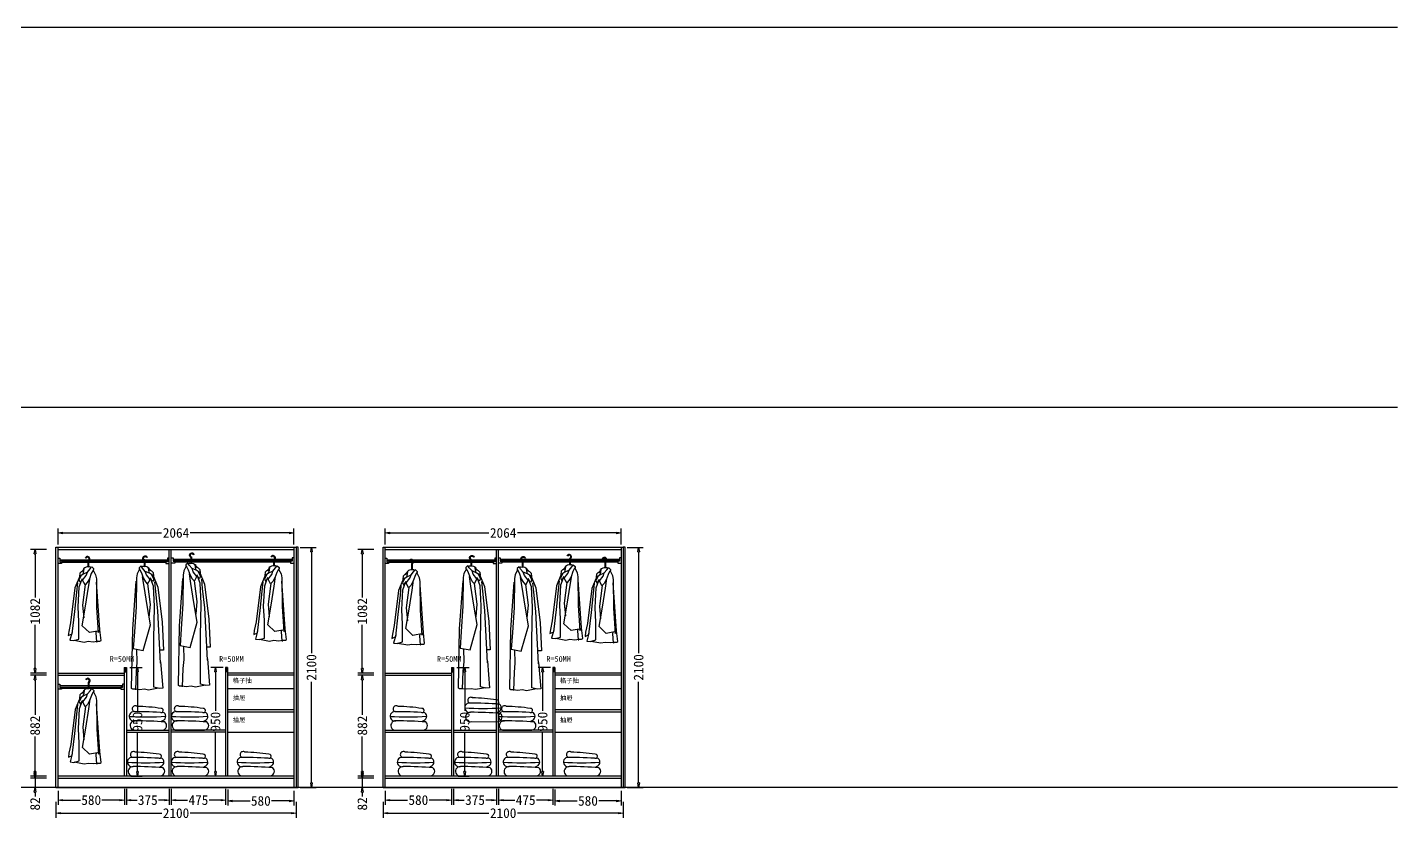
# Model space of a CAD drawing. Header units: millimetres. Extents: x 304407 to 361076, y -1262425 to -1203358.
# Drawn here: x 349089 to 361076, y -1225863 to -1218934 of the extents above; entities that cross this region are included whole.
import ezdxf

# ---------------------------------------------------------------- set-up
doc = ezdxf.new("R2010")
doc.units = ezdxf.units.MM
doc.header["$LTSCALE"] = 20
doc.layers.get('Defpoints').update_dxf_attribs({"color": 250})
for name, color, linetype in [('8', 8, 'Continuous'), ('LAYER10', 11, 'Continuous'), ('LAYER8', 11, 'Continuous'), ('图层3', 4, 'Continuous'), ('墙体', 40, 'Continuous')]:
    doc.layers.add(name, color=color, linetype=linetype)
doc.styles.get("Standard").update_dxf_attribs({"font": 'SimSun.ttf', "height": 85})
doc.styles.add('text', font='SimSun.ttf', dxfattribs={"height": 85})
doc.dimstyles.new('周文晶', dxfattribs={"dimtxt": 70, "dimasz": 40, "dimexe": 40, "dimexo": 30, "dimgap": 10, "dimtad": 0, "dimdec": 0, "dimtxsty": 'Standard', "dimblk": 'CLOSEDBLANK', "dimcen": 200, "dimclrd": 256, "dimclre": 256, "dimadec": 0, "dimazin": 0, "dimtfac": 1, "dimtdec": 0, "dimtmove": 0, "dimatfit": 3, "dimldrblk": 'CLOSEDBLANK', "dimfxl": 100, "dimfxlon": 1, "dimarcsym": 0})

# ---------------------------------------------------------------- blocks, each defined once
blk = doc.blocks.new('_ClosedBlank')
at = {"color": 0, "linetype": 'ByBlock', "lineweight": -2}
for p, q in [((-1, 0.17), (0, 0)), ((-1, 0.17), (-1, -0.17)), ((0, 0), (-1, -0.17))]:
    blk.add_line(p, q, dxfattribs=at)
blk = doc.blocks.new('*D911')
at = {"lineweight": -2, "transparency": 16777216}
for p, q in [((349357, -1225612), (349357, -1225733)), ((349937, -1225593), (349937, -1225733)), ((349397, -1225693), (349553, -1225693)), ((349897, -1225693), (349741, -1225693))]:
    blk.add_line(p, q, dxfattribs=at)
at = {"layer": 'Defpoints', "color": 0, "transparency": 16777216}
for p in [(349937, -1225482), (349357, -1225582), (349937, -1225693)]:
    blk.add_point(p, dxfattribs=at)
at = {"lineweight": -2, "transparency": 16777216, "xscale": 40, "yscale": 40, "zscale": 40, "rotation": 180}
blk.add_blockref('_ClosedBlank', (349357, -1225693), dxfattribs=at)
at = {"lineweight": -2, "transparency": 16777216, "xscale": 40, "yscale": 40, "zscale": 40}
blk.add_blockref('_ClosedBlank', (349937, -1225693), dxfattribs=at)
at = {"color": 0, "transparency": 16777216, "insert": (349647, -1225693), "char_height": 85, "attachment_point": 5}
blk.add_mtext('580', dxfattribs=at)
blk = doc.blocks.new('*D912')
at = {"lineweight": -2, "transparency": 16777216}
for p, q in [((350348, -1225593), (350348, -1225733)), ((350823, -1225593), (350823, -1225733)), ((350388, -1225693), (350490, -1225693)), ((350783, -1225693), (350680, -1225693))]:
    blk.add_line(p, q, dxfattribs=at)
at = {"layer": 'Defpoints', "color": 0, "transparency": 16777216}
for p in [(350348, -1223500), (350823, -1225482), (350823, -1225693)]:
    blk.add_point(p, dxfattribs=at)
at = {"lineweight": -2, "transparency": 16777216, "xscale": 40, "yscale": 40, "zscale": 40, "rotation": 180}
blk.add_blockref('_ClosedBlank', (350348, -1225693), dxfattribs=at)
at = {"lineweight": -2, "transparency": 16777216, "xscale": 40, "yscale": 40, "zscale": 40}
blk.add_blockref('_ClosedBlank', (350823, -1225693), dxfattribs=at)
at = {"color": 0, "transparency": 16777216, "insert": (350585, -1225693), "char_height": 85, "attachment_point": 5}
blk.add_mtext('475', dxfattribs=at)
blk = doc.blocks.new('*D913')
at = {"lineweight": -2, "transparency": 16777216}
for p, q in [((349357, -1223456), (349357, -1223316)), ((349397, -1223356), (350263, -1223356)), ((351381, -1223356), (350514, -1223356)), ((351421, -1223456), (351421, -1223316))]:
    blk.add_line(p, q, dxfattribs=at)
at = {"layer": 'Defpoints', "color": 0, "transparency": 16777216}
for p in [(351421, -1223356), (349357, -1223500), (351421, -1223500)]:
    blk.add_point(p, dxfattribs=at)
at = {"lineweight": -2, "transparency": 16777216, "xscale": 40, "yscale": 40, "zscale": 40, "rotation": 180}
blk.add_blockref('_ClosedBlank', (349357, -1223356), dxfattribs=at)
at = {"lineweight": -2, "transparency": 16777216, "xscale": 40, "yscale": 40, "zscale": 40}
blk.add_blockref('_ClosedBlank', (351421, -1223356), dxfattribs=at)
at = {"color": 0, "transparency": 16777216, "insert": (350389, -1223356), "char_height": 85, "attachment_point": 5}
blk.add_mtext('2064', dxfattribs=at)
blk = doc.blocks.new('*D914')
at = {"lineweight": -2, "transparency": 16777216}
for p, q in [((349339, -1225707), (349339, -1225847)), ((351439, -1225707), (351439, -1225847)), ((349379, -1225807), (350264, -1225807)), ((351399, -1225807), (350513, -1225807))]:
    blk.add_line(p, q, dxfattribs=at)
at = {"layer": 'Defpoints', "color": 0, "transparency": 16777216}
for p in [(349339, -1225582), (351439, -1225582), (351439, -1225807)]:
    blk.add_point(p, dxfattribs=at)
at = {"lineweight": -2, "transparency": 16777216, "xscale": 40, "yscale": 40, "zscale": 40, "rotation": 180}
blk.add_blockref('_ClosedBlank', (349339, -1225807), dxfattribs=at)
at = {"lineweight": -2, "transparency": 16777216, "xscale": 40, "yscale": 40, "zscale": 40}
blk.add_blockref('_ClosedBlank', (351439, -1225807), dxfattribs=at)
at = {"color": 0, "transparency": 16777216, "insert": (350389, -1225807), "char_height": 85, "attachment_point": 5}
blk.add_mtext('2100', dxfattribs=at)
blk = doc.blocks.new('*D915')
at = {"lineweight": -2, "transparency": 16777216}
for p, q in [((351474, -1223482), (351614, -1223482)), ((351574, -1223522), (351574, -1224407)), ((351574, -1225542), (351574, -1224657)), ((351474, -1225582), (351614, -1225582))]:
    blk.add_line(p, q, dxfattribs=at)
at = {"layer": 'Defpoints', "color": 0, "transparency": 16777216}
for p in [(351439, -1223482), (351574, -1223482), (351439, -1225582)]:
    blk.add_point(p, dxfattribs=at)
at = {"lineweight": -2, "transparency": 16777216, "xscale": 40, "yscale": 40, "zscale": 40}
for p, rotation in [((351574, -1223482), 90), ((351574, -1225582), 270)]:
    blk.add_blockref('_ClosedBlank', p, dxfattribs=dict(at, rotation=rotation))
at = {"color": 0, "transparency": 16777216, "insert": (351574, -1224532), "char_height": 85, "attachment_point": 5, "rotation": 90}
blk.add_mtext('2100', dxfattribs=at)
blk = doc.blocks.new('*D916')
at = {"lineweight": -2, "transparency": 16777216}
for p, q in [((350802, -1224532), (350694, -1224532)), ((350734, -1224572), (350734, -1224912)), ((350734, -1225442), (350734, -1225102)), ((350793, -1225482), (350694, -1225482))]:
    blk.add_line(p, q, dxfattribs=at)
at = {"layer": 'Defpoints', "color": 0, "transparency": 16777216}
for p in [(350832, -1224532), (350734, -1225482), (350823, -1225482)]:
    blk.add_point(p, dxfattribs=at)
at = {"lineweight": -2, "transparency": 16777216, "xscale": 40, "yscale": 40, "zscale": 40}
for p, rotation in [((350734, -1224532), 90), ((350734, -1225482), 270)]:
    blk.add_blockref('_ClosedBlank', p, dxfattribs=dict(at, rotation=rotation))
at = {"color": 0, "transparency": 16777216, "insert": (350734, -1225007), "char_height": 85, "attachment_point": 5, "rotation": 90}
blk.add_mtext('950', dxfattribs=at)
blk = doc.blocks.new('*D917')
at = {"lineweight": -2, "transparency": 16777216}
for p, q in [((350841, -1225600), (350841, -1225740)), ((351421, -1225612), (351421, -1225740)), ((350881, -1225700), (351037, -1225700)), ((351381, -1225700), (351225, -1225700))]:
    blk.add_line(p, q, dxfattribs=at)
at = {"layer": 'Defpoints', "color": 0, "transparency": 16777216}
for p in [(350841, -1225482), (351421, -1225582), (351421, -1225700)]:
    blk.add_point(p, dxfattribs=at)
at = {"lineweight": -2, "transparency": 16777216, "xscale": 40, "yscale": 40, "zscale": 40, "rotation": 180}
blk.add_blockref('_ClosedBlank', (350841, -1225700), dxfattribs=at)
at = {"lineweight": -2, "transparency": 16777216, "xscale": 40, "yscale": 40, "zscale": 40}
blk.add_blockref('_ClosedBlank', (351421, -1225700), dxfattribs=at)
at = {"color": 0, "transparency": 16777216, "insert": (351131, -1225700), "char_height": 85, "attachment_point": 5}
blk.add_mtext('580', dxfattribs=at)
blk = doc.blocks.new('*D918')
at = {"lineweight": -2, "transparency": 16777216}
for p, q in [((349156, -1225460), (349156, -1225420)), ((349256, -1225500), (349116, -1225500)), ((349156, -1225500), (349156, -1225582)), ((349256, -1225582), (349116, -1225582)), ((349156, -1225622), (349156, -1225662))]:
    blk.add_line(p, q, dxfattribs=at)
at = {"layer": 'Defpoints', "color": 0, "transparency": 16777216}
for p in [(349156, -1225500), (349357, -1225500), (349339, -1225582)]:
    blk.add_point(p, dxfattribs=at)
at = {"lineweight": -2, "transparency": 16777216, "xscale": 40, "yscale": 40, "zscale": 40}
for p, rotation in [((349156, -1225500), 270), ((349156, -1225582), 90)]:
    blk.add_blockref('_ClosedBlank', p, dxfattribs=dict(at, rotation=rotation))
at = {"color": 0, "transparency": 16777216, "insert": (349156, -1225726), "char_height": 85, "attachment_point": 5, "rotation": 90}
blk.add_mtext('82', dxfattribs=at)
blk = doc.blocks.new('*D919')
at = {"lineweight": -2, "transparency": 16777216}
for p, q in [((349256, -1224600), (349116, -1224600)), ((349156, -1224640), (349156, -1224947)), ((349156, -1225442), (349156, -1225135)), ((349256, -1225482), (349116, -1225482))]:
    blk.add_line(p, q, dxfattribs=at)
at = {"layer": 'Defpoints', "color": 0, "transparency": 16777216}
for p in [(349156, -1224600), (349357, -1224600), (349357, -1225482)]:
    blk.add_point(p, dxfattribs=at)
at = {"lineweight": -2, "transparency": 16777216, "xscale": 40, "yscale": 40, "zscale": 40}
for p, rotation in [((349156, -1224600), 90), ((349156, -1225482), 270)]:
    blk.add_blockref('_ClosedBlank', p, dxfattribs=dict(at, rotation=rotation))
at = {"color": 0, "transparency": 16777216, "insert": (349156, -1225041), "char_height": 85, "attachment_point": 5, "rotation": 90}
blk.add_mtext('882', dxfattribs=at)
blk = doc.blocks.new('*D920')
at = {"lineweight": -2, "transparency": 16777216}
for p, q in [((349256, -1223500), (349116, -1223500)), ((349156, -1223540), (349156, -1223921)), ((349156, -1224542), (349156, -1224161)), ((349256, -1224582), (349116, -1224582))]:
    blk.add_line(p, q, dxfattribs=at)
at = {"layer": 'Defpoints', "color": 0, "transparency": 16777216}
for p in [(349156, -1223500), (349357, -1223500), (349357, -1224582)]:
    blk.add_point(p, dxfattribs=at)
at = {"lineweight": -2, "transparency": 16777216, "xscale": 40, "yscale": 40, "zscale": 40}
for p, rotation in [((349156, -1223500), 90), ((349156, -1224582), 270)]:
    blk.add_blockref('_ClosedBlank', p, dxfattribs=dict(at, rotation=rotation))
at = {"color": 0, "transparency": 16777216, "insert": (349156, -1224041), "char_height": 85, "attachment_point": 5, "rotation": 90}
blk.add_mtext('1082', dxfattribs=at)
blk = doc.blocks.new('*D921')
at = {"lineweight": -2, "transparency": 16777216}
for p, q in [((349955, -1225593), (349955, -1225733)), ((350330, -1225593), (350330, -1225733)), ((349995, -1225693), (350049, -1225693)), ((350290, -1225693), (350236, -1225693))]:
    blk.add_line(p, q, dxfattribs=at)
at = {"layer": 'Defpoints', "color": 0, "transparency": 16777216}
for p in [(349955, -1225482), (350330, -1225482), (350330, -1225693)]:
    blk.add_point(p, dxfattribs=at)
at = {"lineweight": -2, "transparency": 16777216, "xscale": 40, "yscale": 40, "zscale": 40, "rotation": 180}
blk.add_blockref('_ClosedBlank', (349955, -1225693), dxfattribs=at)
at = {"lineweight": -2, "transparency": 16777216, "xscale": 40, "yscale": 40, "zscale": 40}
blk.add_blockref('_ClosedBlank', (350330, -1225693), dxfattribs=at)
at = {"color": 0, "transparency": 16777216, "insert": (350142, -1225693), "char_height": 85, "attachment_point": 5}
blk.add_mtext('375', dxfattribs=at)
blk = doc.blocks.new('*D922')
at = {"lineweight": -2, "transparency": 16777216}
for p, q in [((349984, -1224532), (350092, -1224532)), ((350052, -1224572), (350052, -1224912)), ((350052, -1225442), (350052, -1225102)), ((349993, -1225482), (350092, -1225482))]:
    blk.add_line(p, q, dxfattribs=at)
at = {"layer": 'Defpoints', "color": 0, "transparency": 16777216}
for p in [(349954, -1224532), (349963, -1225482), (350052, -1225482)]:
    blk.add_point(p, dxfattribs=at)
at = {"lineweight": -2, "transparency": 16777216, "xscale": 40, "yscale": 40, "zscale": 40}
for p, rotation in [((350052, -1224532), 90), ((350052, -1225482), 270)]:
    blk.add_blockref('_ClosedBlank', p, dxfattribs=dict(at, rotation=rotation))
at = {"color": 0, "transparency": 16777216, "insert": (350052, -1225007), "char_height": 85, "attachment_point": 5, "rotation": 90}
blk.add_mtext('950', dxfattribs=at)
blk = doc.blocks.new('*D923')
at = {"lineweight": -2, "transparency": 16777216}
for p, q in [((352219, -1225612), (352219, -1225733)), ((352799, -1225593), (352799, -1225733)), ((352259, -1225693), (352415, -1225693)), ((352759, -1225693), (352603, -1225693))]:
    blk.add_line(p, q, dxfattribs=at)
at = {"layer": 'Defpoints', "color": 0, "transparency": 16777216}
for p in [(352799, -1225482), (352219, -1225582), (352799, -1225693)]:
    blk.add_point(p, dxfattribs=at)
at = {"lineweight": -2, "transparency": 16777216, "xscale": 40, "yscale": 40, "zscale": 40, "rotation": 180}
blk.add_blockref('_ClosedBlank', (352219, -1225693), dxfattribs=at)
at = {"lineweight": -2, "transparency": 16777216, "xscale": 40, "yscale": 40, "zscale": 40}
blk.add_blockref('_ClosedBlank', (352799, -1225693), dxfattribs=at)
at = {"color": 0, "transparency": 16777216, "insert": (352509, -1225693), "char_height": 85, "attachment_point": 5}
blk.add_mtext('580', dxfattribs=at)
blk = doc.blocks.new('*D924')
at = {"lineweight": -2, "transparency": 16777216}
for p, q in [((353210, -1225593), (353210, -1225733)), ((353685, -1225593), (353685, -1225733)), ((353250, -1225693), (353353, -1225693)), ((353645, -1225693), (353543, -1225693))]:
    blk.add_line(p, q, dxfattribs=at)
at = {"layer": 'Defpoints', "color": 0, "transparency": 16777216}
for p in [(353210, -1223500), (353685, -1225482), (353685, -1225693)]:
    blk.add_point(p, dxfattribs=at)
at = {"lineweight": -2, "transparency": 16777216, "xscale": 40, "yscale": 40, "zscale": 40, "rotation": 180}
blk.add_blockref('_ClosedBlank', (353210, -1225693), dxfattribs=at)
at = {"lineweight": -2, "transparency": 16777216, "xscale": 40, "yscale": 40, "zscale": 40}
blk.add_blockref('_ClosedBlank', (353685, -1225693), dxfattribs=at)
at = {"color": 0, "transparency": 16777216, "insert": (353448, -1225693), "char_height": 85, "attachment_point": 5}
blk.add_mtext('475', dxfattribs=at)
blk = doc.blocks.new('*D925')
at = {"lineweight": -2, "transparency": 16777216}
for p, q in [((352219, -1223456), (352219, -1223316)), ((352259, -1223356), (353126, -1223356)), ((354243, -1223356), (353377, -1223356)), ((354283, -1223456), (354283, -1223316))]:
    blk.add_line(p, q, dxfattribs=at)
at = {"layer": 'Defpoints', "color": 0, "transparency": 16777216}
for p in [(354283, -1223356), (352219, -1223500), (354283, -1223500)]:
    blk.add_point(p, dxfattribs=at)
at = {"lineweight": -2, "transparency": 16777216, "xscale": 40, "yscale": 40, "zscale": 40, "rotation": 180}
blk.add_blockref('_ClosedBlank', (352219, -1223356), dxfattribs=at)
at = {"lineweight": -2, "transparency": 16777216, "xscale": 40, "yscale": 40, "zscale": 40}
blk.add_blockref('_ClosedBlank', (354283, -1223356), dxfattribs=at)
at = {"color": 0, "transparency": 16777216, "insert": (353251, -1223356), "char_height": 85, "attachment_point": 5}
blk.add_mtext('2064', dxfattribs=at)
blk = doc.blocks.new('*D926')
at = {"lineweight": -2, "transparency": 16777216}
for p, q in [((352201, -1225707), (352201, -1225847)), ((354301, -1225707), (354301, -1225847)), ((352241, -1225807), (353127, -1225807)), ((354261, -1225807), (353376, -1225807))]:
    blk.add_line(p, q, dxfattribs=at)
at = {"layer": 'Defpoints', "color": 0, "transparency": 16777216}
for p in [(352201, -1225582), (354301, -1225582), (354301, -1225807)]:
    blk.add_point(p, dxfattribs=at)
at = {"lineweight": -2, "transparency": 16777216, "xscale": 40, "yscale": 40, "zscale": 40, "rotation": 180}
blk.add_blockref('_ClosedBlank', (352201, -1225807), dxfattribs=at)
at = {"lineweight": -2, "transparency": 16777216, "xscale": 40, "yscale": 40, "zscale": 40}
blk.add_blockref('_ClosedBlank', (354301, -1225807), dxfattribs=at)
at = {"color": 0, "transparency": 16777216, "insert": (353251, -1225807), "char_height": 85, "attachment_point": 5}
blk.add_mtext('2100', dxfattribs=at)
blk = doc.blocks.new('*D927')
at = {"lineweight": -2, "transparency": 16777216}
for p, q in [((354336, -1223482), (354476, -1223482)), ((354436, -1223522), (354436, -1224407)), ((354436, -1225542), (354436, -1224657)), ((354336, -1225582), (354476, -1225582))]:
    blk.add_line(p, q, dxfattribs=at)
at = {"layer": 'Defpoints', "color": 0, "transparency": 16777216}
for p in [(354301, -1223482), (354436, -1223482), (354301, -1225582)]:
    blk.add_point(p, dxfattribs=at)
at = {"lineweight": -2, "transparency": 16777216, "xscale": 40, "yscale": 40, "zscale": 40}
for p, rotation in [((354436, -1223482), 90), ((354436, -1225582), 270)]:
    blk.add_blockref('_ClosedBlank', p, dxfattribs=dict(at, rotation=rotation))
at = {"color": 0, "transparency": 16777216, "insert": (354436, -1224532), "char_height": 85, "attachment_point": 5, "rotation": 90}
blk.add_mtext('2100', dxfattribs=at)
blk = doc.blocks.new('*D928')
at = {"lineweight": -2, "transparency": 16777216}
for p, q in [((353664, -1224532), (353556, -1224532)), ((353596, -1224572), (353596, -1224912)), ((353596, -1225442), (353596, -1225102)), ((353655, -1225482), (353556, -1225482))]:
    blk.add_line(p, q, dxfattribs=at)
at = {"layer": 'Defpoints', "color": 0, "transparency": 16777216}
for p in [(353694, -1224532), (353596, -1225482), (353685, -1225482)]:
    blk.add_point(p, dxfattribs=at)
at = {"lineweight": -2, "transparency": 16777216, "xscale": 40, "yscale": 40, "zscale": 40}
for p, rotation in [((353596, -1224532), 90), ((353596, -1225482), 270)]:
    blk.add_blockref('_ClosedBlank', p, dxfattribs=dict(at, rotation=rotation))
at = {"color": 0, "transparency": 16777216, "insert": (353596, -1225007), "char_height": 85, "attachment_point": 5, "rotation": 90}
blk.add_mtext('950', dxfattribs=at)
blk = doc.blocks.new('*D929')
at = {"lineweight": -2, "transparency": 16777216}
for p, q in [((353703, -1225600), (353703, -1225740)), ((354283, -1225612), (354283, -1225740)), ((353743, -1225700), (353899, -1225700)), ((354243, -1225700), (354087, -1225700))]:
    blk.add_line(p, q, dxfattribs=at)
at = {"layer": 'Defpoints', "color": 0, "transparency": 16777216}
for p in [(353703, -1225482), (354283, -1225582), (354283, -1225700)]:
    blk.add_point(p, dxfattribs=at)
at = {"lineweight": -2, "transparency": 16777216, "xscale": 40, "yscale": 40, "zscale": 40, "rotation": 180}
blk.add_blockref('_ClosedBlank', (353703, -1225700), dxfattribs=at)
at = {"lineweight": -2, "transparency": 16777216, "xscale": 40, "yscale": 40, "zscale": 40}
blk.add_blockref('_ClosedBlank', (354283, -1225700), dxfattribs=at)
at = {"color": 0, "transparency": 16777216, "insert": (353993, -1225700), "char_height": 85, "attachment_point": 5}
blk.add_mtext('580', dxfattribs=at)
blk = doc.blocks.new('*D930')
at = {"lineweight": -2, "transparency": 16777216}
for p, q in [((352019, -1225460), (352019, -1225420)), ((352119, -1225500), (351979, -1225500)), ((352019, -1225500), (352019, -1225582)), ((352119, -1225582), (351979, -1225582)), ((352019, -1225622), (352019, -1225662))]:
    blk.add_line(p, q, dxfattribs=at)
at = {"layer": 'Defpoints', "color": 0, "transparency": 16777216}
for p in [(352019, -1225500), (352219, -1225500), (352201, -1225582)]:
    blk.add_point(p, dxfattribs=at)
at = {"lineweight": -2, "transparency": 16777216, "xscale": 40, "yscale": 40, "zscale": 40}
for p, rotation in [((352019, -1225500), 270), ((352019, -1225582), 90)]:
    blk.add_blockref('_ClosedBlank', p, dxfattribs=dict(at, rotation=rotation))
at = {"color": 0, "transparency": 16777216, "insert": (352019, -1225726), "char_height": 85, "attachment_point": 5, "rotation": 90}
blk.add_mtext('82', dxfattribs=at)
blk = doc.blocks.new('*D931')
at = {"lineweight": -2, "transparency": 16777216}
for p, q in [((352119, -1224600), (351979, -1224600)), ((352019, -1224640), (352019, -1224947)), ((352019, -1225442), (352019, -1225135)), ((352119, -1225482), (351979, -1225482))]:
    blk.add_line(p, q, dxfattribs=at)
at = {"layer": 'Defpoints', "color": 0, "transparency": 16777216}
for p in [(352019, -1224600), (352219, -1224600), (352219, -1225482)]:
    blk.add_point(p, dxfattribs=at)
at = {"lineweight": -2, "transparency": 16777216, "xscale": 40, "yscale": 40, "zscale": 40}
for p, rotation in [((352019, -1224600), 90), ((352019, -1225482), 270)]:
    blk.add_blockref('_ClosedBlank', p, dxfattribs=dict(at, rotation=rotation))
at = {"color": 0, "transparency": 16777216, "insert": (352019, -1225041), "char_height": 85, "attachment_point": 5, "rotation": 90}
blk.add_mtext('882', dxfattribs=at)
blk = doc.blocks.new('*D932')
at = {"lineweight": -2, "transparency": 16777216}
for p, q in [((352119, -1223500), (351979, -1223500)), ((352019, -1223540), (352019, -1223921)), ((352019, -1224542), (352019, -1224161)), ((352119, -1224582), (351979, -1224582))]:
    blk.add_line(p, q, dxfattribs=at)
at = {"layer": 'Defpoints', "color": 0, "transparency": 16777216}
for p in [(352019, -1223500), (352219, -1223500), (352219, -1224582)]:
    blk.add_point(p, dxfattribs=at)
at = {"lineweight": -2, "transparency": 16777216, "xscale": 40, "yscale": 40, "zscale": 40}
for p, rotation in [((352019, -1223500), 90), ((352019, -1224582), 270)]:
    blk.add_blockref('_ClosedBlank', p, dxfattribs=dict(at, rotation=rotation))
at = {"color": 0, "transparency": 16777216, "insert": (352019, -1224041), "char_height": 85, "attachment_point": 5, "rotation": 90}
blk.add_mtext('1082', dxfattribs=at)
blk = doc.blocks.new('*D933')
at = {"lineweight": -2, "transparency": 16777216}
for p, q in [((352817, -1225593), (352817, -1225733)), ((353192, -1225593), (353192, -1225733)), ((352857, -1225693), (352911, -1225693)), ((353152, -1225693), (353098, -1225693))]:
    blk.add_line(p, q, dxfattribs=at)
at = {"layer": 'Defpoints', "color": 0, "transparency": 16777216}
for p in [(352817, -1225482), (353192, -1225482), (353192, -1225693)]:
    blk.add_point(p, dxfattribs=at)
at = {"lineweight": -2, "transparency": 16777216, "xscale": 40, "yscale": 40, "zscale": 40, "rotation": 180}
blk.add_blockref('_ClosedBlank', (352817, -1225693), dxfattribs=at)
at = {"lineweight": -2, "transparency": 16777216, "xscale": 40, "yscale": 40, "zscale": 40}
blk.add_blockref('_ClosedBlank', (353192, -1225693), dxfattribs=at)
at = {"color": 0, "transparency": 16777216, "insert": (353005, -1225693), "char_height": 85, "attachment_point": 5}
blk.add_mtext('375', dxfattribs=at)
blk = doc.blocks.new('*D934')
at = {"lineweight": -2, "transparency": 16777216}
for p, q in [((352847, -1224532), (352955, -1224532)), ((352915, -1224572), (352915, -1224912)), ((352915, -1225442), (352915, -1225102)), ((352856, -1225482), (352955, -1225482))]:
    blk.add_line(p, q, dxfattribs=at)
at = {"layer": 'Defpoints', "color": 0, "transparency": 16777216}
for p in [(352817, -1224532), (352826, -1225482), (352915, -1225482)]:
    blk.add_point(p, dxfattribs=at)
at = {"lineweight": -2, "transparency": 16777216, "xscale": 40, "yscale": 40, "zscale": 40}
for p, rotation in [((352915, -1224532), 90), ((352915, -1225482), 270)]:
    blk.add_blockref('_ClosedBlank', p, dxfattribs=dict(at, rotation=rotation))
at = {"color": 0, "transparency": 16777216, "insert": (352915, -1225007), "char_height": 85, "attachment_point": 5, "rotation": 90}
blk.add_mtext('950', dxfattribs=at)
blk = doc.blocks.new('A$C1C5764E0')
at = {"layer": '8'}
for p, q in [((100, 602), (97, 574)), ((135, 635), (100, 602)), ((130, 596), (137, 619)), ((130, 596), (168, 612)), ((137, 619), (140, 645)), ((158, 583), (168, 612)), ((168, 612), (191, 639)), ((172, 708), (172, 657)), ((178, 708), (178, 657)), ((191, 639), (201, 655)), ((201, 655), (205, 659)), ((214, 624), (201, 598)), ((205, 659), (222, 642)), ((222, 635), (214, 624)), ((218, 630), (239, 589)), ((222, 642), (222, 635)), ((103, 581), (58, 475)), ((75, 435), (83, 519)), ((87, 306), (96, 483)), ((114, 585), (93, 542)), ((93, 542), (106, 522)), ((96, 483), (119, 545)), ((97, 574), (130, 596)), ((106, 522), (126, 555)), ((126, 542), (158, 583)), ((147, 499), (126, 542)), ((149, 502), (126, 323)), ((166, 520), (147, 499)), ((152, 313), (178, 480)), ((185, 553), (166, 520)), ((178, 480), (191, 565)), ((201, 598), (185, 553)), ((239, 589), (246, 553)), ((246, 553), (248, 303)), ((276, 107), (247, 525)), ((58, 475), (20, 169)), ((57, 266), (75, 435)), ((34, 73), (57, 266)), ((93, 181), (87, 306)), ((123, 143), (152, 313)), ((126, 323), (136, 211)), ((248, 303), (262, 84)), ((20, 169), (5, 93)), ((93, 26), (93, 181)), ((185, 83), (123, 143)), ((5, 93), (0, 57)), ((0, 57), (34, 73)), ((34, 86), (15, 16)), ((15, 16), (47, 13)), ((47, 13), (93, 26)), ((51, 16), (139, 0)), ((139, 0), (175, 7)), ((175, 7), (218, 3)), ((273, 99), (185, 83)), ((218, 3), (254, 7)), ((244, 94), (241, 80)), ((241, 80), (247, 1)), ((247, 1), (254, 3)), ((254, 7), (277, 7)), ((262, 84), (273, 99)), ((287, 13), (276, 107)), ((277, 7), (287, 13))]:
    blk.add_line(p, q, dxfattribs=at)
for centre, radius, start, end in [((169, 727), 20.9, 296.6338, 159.5285), ((169, 727), 14.9, 296.6338, 150.6175), ((111, 641), 25.1, 286.2636, 2.0248), ((169, 613), 43.9, 77.6993, 138.5966), ((176, 710), 3.91, 94.6712, 201.9626), ((186, 640), 18, 42.48, 116.3392)]:
    blk.add_arc(centre, radius, start, end, dxfattribs=at)
blk = doc.blocks.new('A$C4F477F88')
at = {"layer": 'LAYER10'}
blk.add_blockref('A$C1C5764E0', (0, 0), dxfattribs=at)
blk = doc.blocks.new('A$C5E603B19')
at = {"layer": 'LAYER8'}
blk.add_blockref('A$C4F477F88', (0, 0), dxfattribs=at)
blk = doc.blocks.new('A$C1B0A679D')
at = {"layer": '图层3'}
blk.add_blockref('A$C5E603B19', (0, 0), dxfattribs=at)
blk = doc.blocks.new('A$C52EB379C')
at = {"layer": '8'}
for p, q in [((163, 1135), (163, 1084)), ((169, 1135), (169, 1084)), ((183, 1065), (192, 1081)), ((192, 1081), (196, 1085)), ((196, 1085), (213, 1068)), ((94, 1007), (49, 901)), ((105, 1011), (84, 968)), ((84, 968), (97, 948)), ((91, 1028), (88, 1000)), ((88, 1000), (122, 1023)), ((88, 909), (110, 971)), ((126, 1061), (91, 1028)), ((97, 948), (117, 981)), ((117, 968), (149, 1009)), ((138, 925), (117, 968)), ((122, 1023), (128, 1045)), ((122, 1023), (159, 1038)), ((128, 1045), (131, 1071)), ((149, 1009), (159, 1038)), ((176, 980), (158, 946)), ((159, 1038), (183, 1065)), ((169, 906), (182, 991)), ((192, 1024), (176, 980)), ((205, 1050), (192, 1024)), ((213, 1061), (205, 1050)), ((209, 1056), (230, 1016)), ((213, 1068), (213, 1061)), ((230, 1016), (237, 980)), ((237, 980), (239, 729)), ((49, 901), (11, 595)), ((48, 692), (66, 861)), ((66, 861), (74, 945)), ((78, 732), (88, 909)), ((140, 929), (117, 749)), ((158, 946), (138, 925)), ((143, 739), (169, 906)), ((268, 533), (238, 951)), ((84, 445), (78, 732)), ((114, 569), (143, 739)), ((117, 749), (127, 638)), ((239, 729), (253, 510)), ((25, 235), (48, 692)), ((11, 595), (0, 349)), ((176, 347), (114, 569)), ((253, 510), (264, 363)), ((278, 13), (268, 533)), ((84, 26), (84, 445)), ((264, 363), (176, 347)), ((0, 349), (31, 349)), ((25, 248), (6, 16)), ((235, 358), (232, 242)), ((232, 242), (239, 163)), ((239, 163), (245, 3)), ((6, 16), (38, 13)), ((38, 13), (84, 26)), ((42, 16), (130, 0)), ((130, 0), (166, 7)), ((166, 7), (209, 3)), ((209, 3), (245, 7)), ((245, 7), (268, 7)), ((268, 7), (278, 13))]:
    blk.add_line(p, q, dxfattribs=at)
for centre, radius, start, end in [((160, 1039), 43.9, 77.6993, 138.5966), ((160, 1153), 20.9, 296.6338, 159.5285), ((160, 1153), 14.9, 296.6338, 150.6175), ((167, 1136), 3.91, 94.6712, 201.9626), ((177, 1066), 18, 42.48, 116.3392), ((102, 1067), 25.1, 286.2636, 2.0248)]:
    blk.add_arc(centre, radius, start, end, dxfattribs=at)
blk = doc.blocks.new('A$C05785CA5')
at = {"layer": 'LAYER10'}
blk.add_blockref('A$C52EB379C', (0, 0), dxfattribs=at)
blk = doc.blocks.new('A$C100967EE')
at = {"layer": 'LAYER10'}
blk.add_blockref('A$C05785CA5', (0, 0), dxfattribs=at)
blk = doc.blocks.new('A$C65D30603')
at = {"layer": 'LAYER8'}
blk.add_blockref('A$C100967EE', (0, 0), dxfattribs=at)
blk = doc.blocks.new('A$C50CE712E')
at = {"layer": '图层3'}
blk.add_blockref('A$C65D30603', (0, 0), dxfattribs=at)
blk = doc.blocks.new('A$C11F00F61')
at = {"color": 8}
blk.add_line((48, 0), (290, 1), dxfattribs=at)
at = {"layer": '墙体', "color": 8}
for centre, radius, start, end in [((41, 122), 41, 86.0834, 284.0988), ((159, 2329), 2213, 265.8756, 274.159), ((53, 187), 26.7, 59.8021, 244.0801), ((54, -3126), 3288, 85.6244, 90.1755), ((10, -1699), 1909, 81.8981, 88.3112), ((280, 173), 18.4, 260.1551, 94.4157), ((280, 122), 40, 274.9406, 51.3165), ((48, 41), 41, 86.0834, 284.0988), ((61, -3206), 3288, 85.6244, 90.1755), ((287, 41), 40, 274.9406, 51.3165)]:
    blk.add_arc(centre, radius, start, end, dxfattribs=at)

msp = doc.modelspace()

# ---------------------------------------------------------------- linework, layer by layer
at = {"color": 8}
for p, q in [((361075.9, -1218934.1), (304407.4, -1218934.1)), ((361075.9, -1218934.1), (304407.4, -1218934.1)), ((361075.9, -1222258), (304407.4, -1222258)), ((361075.9, -1222258), (304407.4, -1222258)), ((361075.9, -1225581.8), (304407.4, -1225581.8)), ((361075.9, -1225581.8), (304407.4, -1225581.8))]:
    msp.add_line(p, q, dxfattribs=at)
for p, q in [((349338.7, -1225581.8), (349338.7, -1223481.8)), ((349338.7, -1223481.8), (351438.7, -1223481.8)), ((349356.7, -1225581.8), (349356.7, -1223481.8)), ((349356.7, -1223499.8), (351420.7, -1223499.8)), ((350329.7, -1225481.8), (350329.7, -1223499.8)), ((350347.7, -1225481.8), (350347.7, -1223499.8)), ((351420.7, -1223481.8), (351420.7, -1225581.8)), ((351438.7, -1223481.8), (351438.7, -1225581.8)), ((351456.7, -1223481.8), (351438.7, -1223481.8)), ((351456.7, -1225581.8), (351456.7, -1223481.8)), ((352201.3, -1225581.8), (352201.3, -1223481.8)), ((352201.3, -1223481.8), (354301.3, -1223481.8)), ((352219.3, -1225581.8), (352219.3, -1223481.8)), ((352219.3, -1223499.8), (354283.3, -1223499.8)), ((353192.3, -1225481.8), (353192.3, -1223499.8)), ((353210.3, -1225481.8), (353210.3, -1223499.8)), ((354283.3, -1223481.8), (354283.3, -1225581.8)), ((354301.3, -1223481.8), (354301.3, -1225581.8)), ((354319.3, -1223481.8), (354301.3, -1223481.8)), ((354319.3, -1225581.8), (354319.3, -1223481.8)), ((349356.7, -1224581.8), (349936.7, -1224581.8)), ((349936.7, -1224531.8), (349936.7, -1225481.8)), ((349936.7, -1224531.8), (349954.7, -1224531.8)), ((349936.7, -1224541.8), (349954.7, -1224541.8)), ((349936.7, -1224551.8), (349954.7, -1224551.8)), ((349936.7, -1224561.8), (349954.7, -1224561.8)), ((349936.7, -1224571.8), (349954.7, -1224571.8)), ((349954.7, -1224531.8), (349954.7, -1225481.8)), ((350822.7, -1224531.8), (350822.7, -1225481.8)), ((350840.7, -1224531.8), (350822.7, -1224531.8)), ((350840.7, -1224541.8), (350822.7, -1224541.8)), ((350840.7, -1224551.8), (350822.7, -1224551.8)), ((350840.7, -1224561.8), (350822.7, -1224561.8)), ((350840.7, -1224571.8), (350822.7, -1224571.8)), ((350840.7, -1224531.8), (350840.7, -1225481.8)), ((351420.7, -1224581.8), (350840.7, -1224581.8)), ((352219.3, -1224581.8), (352799.3, -1224581.8)), ((352799.3, -1224531.8), (352799.3, -1225481.8)), ((352799.3, -1224531.8), (352817.3, -1224531.8)), ((352799.3, -1224541.8), (352817.3, -1224541.8)), ((352799.3, -1224551.8), (352817.3, -1224551.8)), ((352799.3, -1224561.8), (352817.3, -1224561.8)), ((352799.3, -1224571.8), (352817.3, -1224571.8)), ((352817.3, -1224531.8), (352817.3, -1225481.8)), ((353685.3, -1224531.8), (353685.3, -1225481.8)), ((353703.3, -1224531.8), (353685.3, -1224531.8)), ((353703.3, -1224541.8), (353685.3, -1224541.8)), ((353703.3, -1224551.8), (353685.3, -1224551.8)), ((353703.3, -1224561.8), (353685.3, -1224561.8)), ((353703.3, -1224571.8), (353685.3, -1224571.8)), ((353703.3, -1224531.8), (353703.3, -1225481.8)), ((354283.3, -1224581.8), (353703.3, -1224581.8)), ((349356.7, -1224599.8), (349936.7, -1224599.8)), ((351420.7, -1224599.8), (350840.7, -1224599.8)), ((352219.3, -1224599.8), (352799.3, -1224599.8)), ((354283.3, -1224599.8), (353703.3, -1224599.8)), ((351420.7, -1224719.8), (350840.7, -1224719.8)), ((354283.3, -1224719.8), (353703.3, -1224719.8)), ((350840.7, -1224899.8), (351420.7, -1224899.8)), ((350840.7, -1224919.8), (351420.7, -1224919.8)), ((353703.3, -1224899.8), (354283.3, -1224899.8)), ((353703.3, -1224919.8), (354283.3, -1224919.8)), ((349954.7, -1225081.8), (350329.7, -1225081.8)), ((349954.7, -1225099.8), (350329.7, -1225099.8)), ((350822.7, -1225081.8), (350347.7, -1225081.8)), ((350822.7, -1225099.8), (350347.7, -1225099.8)), ((350840.7, -1225099.8), (351420.7, -1225099.8)), ((352219.3, -1225081.8), (352799.3, -1225081.8)), ((352219.3, -1225099.8), (352799.3, -1225099.8)), ((352817.3, -1225081.8), (353192.3, -1225081.8)), ((352817.3, -1225099.8), (353192.3, -1225099.8)), ((353685.3, -1225081.8), (353210.3, -1225081.8)), ((353685.3, -1225099.8), (353210.3, -1225099.8)), ((353703.3, -1225099.8), (354283.3, -1225099.8)), ((349356.7, -1225481.8), (351420.7, -1225481.8)), ((349356.7, -1225499.8), (351420.7, -1225499.8)), ((352219.3, -1225481.8), (354283.3, -1225481.8)), ((352219.3, -1225499.8), (354283.3, -1225499.8)), ((349338.7, -1225581.8), (351438.7, -1225581.8)), ((351438.7, -1225581.8), (351456.7, -1225581.8)), ((352201.3, -1225581.8), (354301.3, -1225581.8)), ((354301.3, -1225581.8), (354319.3, -1225581.8))]:
    msp.add_line(p, q)
at = {"lineweight": 30}
for points in [[(349356.7, -1223577.8), (349371.7, -1223577.8), (349371.7, -1223607.8), (349386.7, -1223607.8), (349386.7, -1223622.8), (349356.7, -1223622.8)], [(350314.7, -1223592.8), (349371.7, -1223592.8)], [(350314.7, -1223597.3), (349371.7, -1223597.3)], [(350299.7, -1223609.8), (349386.7, -1223609.8)], [(350299.7, -1223615.3), (349386.7, -1223615.3)], [(350329.7, -1223577.8), (350314.7, -1223577.8), (350314.7, -1223607.8), (350299.7, -1223607.8), (350299.7, -1223622.8), (350329.7, -1223622.8)], [(350347.7, -1223574.1), (350362.7, -1223574.1), (350362.7, -1223604.1), (350377.7, -1223604.1), (350377.7, -1223619.1), (350347.7, -1223619.1)], [(351405.7, -1223589.1), (350362.7, -1223589.1)], [(351405.7, -1223593.7), (350362.7, -1223593.7)], [(351390.7, -1223606.2), (350377.7, -1223606.2)], [(351390.7, -1223611.6), (350377.7, -1223611.6)], [(351420.7, -1223574.1), (351405.7, -1223574.1), (351405.7, -1223604.1), (351390.7, -1223604.1), (351390.7, -1223619.1), (351420.7, -1223619.1)], [(352219.3, -1223577.8), (352234.3, -1223577.8), (352234.3, -1223607.8), (352249.3, -1223607.8), (352249.3, -1223622.8), (352219.3, -1223622.8)], [(353177.3, -1223592.8), (352234.3, -1223592.8)], [(353177.3, -1223597.3), (352234.3, -1223597.3)], [(353162.3, -1223609.8), (352249.3, -1223609.8)], [(353162.3, -1223615.3), (352249.3, -1223615.3)], [(353192.3, -1223577.8), (353177.3, -1223577.8), (353177.3, -1223607.8), (353162.3, -1223607.8), (353162.3, -1223622.8), (353192.3, -1223622.8)], [(353210.3, -1223574.1), (353225.3, -1223574.1), (353225.3, -1223604.1), (353240.3, -1223604.1), (353240.3, -1223619.1), (353210.3, -1223619.1)], [(354268.3, -1223589.1), (353225.3, -1223589.1)], [(354268.3, -1223593.7), (353225.3, -1223593.7)], [(354253.3, -1223606.2), (353240.3, -1223606.2)], [(354253.3, -1223611.6), (353240.3, -1223611.6)], [(354283.3, -1223574.1), (354268.3, -1223574.1), (354268.3, -1223604.1), (354253.3, -1223604.1), (354253.3, -1223619.1), (354283.3, -1223619.1)], [(349356.7, -1224677.8), (349371.7, -1224677.8), (349371.7, -1224707.8), (349386.7, -1224707.8), (349386.7, -1224722.8), (349356.7, -1224722.8)], [(349921.7, -1224692.8), (349371.7, -1224692.8)], [(349921.7, -1224697.3), (349371.7, -1224697.3)], [(349906.7, -1224709.8), (349386.7, -1224709.8)], [(349906.7, -1224715.3), (349386.7, -1224715.3)], [(349936.7, -1224677.8), (349921.7, -1224677.8), (349921.7, -1224707.8), (349906.7, -1224707.8), (349906.7, -1224722.8), (349936.7, -1224722.8)]]:
    msp.add_lwpolyline(points, dxfattribs=at)

# ---------------------------------------------------------------- block references
for name, p in [('A$C1B0A679D', (349446.2, -1224310.1)), ('A$C1B0A679D', (351068.8, -1224301.4)), ('A$C1B0A679D', (352276.9, -1224335.3)), ('A$C1B0A679D', (353659.6, -1224292.5)), ('A$C1B0A679D', (353967.8, -1224318.2)), ('A$C1B0A679D', (349447.7, -1225375.4)), ('A$C11F00F61', (352915, -1225006.8)), ('A$C11F00F61', (349979.6, -1225081.8)), ('A$C11F00F61', (350347.7, -1225081.8)), ('A$C11F00F61', (352262, -1225081.8)), ('A$C11F00F61', (353210.3, -1225081.8)), ('A$C11F00F61', (349963.5, -1225481.8)), ('A$C11F00F61', (350347.7, -1225481.8)), ('A$C11F00F61', (350923.1, -1225481.8)), ('A$C11F00F61', (352324.9, -1225481.8)), ('A$C11F00F61', (352826, -1225481.8)), ('A$C11F00F61', (353251.3, -1225481.8)), ('A$C11F00F61', (353777.6, -1225481.8))]:
    msp.add_blockref(name, p)
at = {"xscale": -1}
for p in [(350278.9, -1224730), (350688.1, -1224704), (353137.9, -1224726.7), (353586, -1224736.4)]:
    msp.add_blockref('A$C50CE712E', p, dxfattribs=at)

# ---------------------------------------------------------------- texts
at = {"attachment_point": 1, "style": 'text'}
for s, insert, char_height, width in [('R=50MM', (349809.2, -1224433.3), 50, 419.038), ('R=50MM', (350766.5, -1224433.3), 50, 419.038), ('R=50MM', (352671.7, -1224433.3), 50, 419.038), ('R=50MM', (353629.1, -1224433.3), 50, 419.038), ('格子抽', (350884.3, -1224626.9), 40, 305.609), ('格子抽', (353746.9, -1224626.9), 40, 305.609), ('抽屉', (350885, -1224777.5), 40, 305.609), ('抽屉', (353747.5, -1224777.5), 40, 305.609), ('抽屉', (350885, -1224970.8), 40, 305.609), ('抽屉', (353747.5, -1224970.8), 40, 305.609)]:
    msp.add_mtext(s, dxfattribs=dict(at, insert=insert, char_height=char_height, width=width))

# ---------------------------------------------------------------- dimensions: what is measured, and where the dimension line sits
for base, p1, p2, picture, middle in [((351420.7, -1223356.4), (349356.7, -1223499.8), (351420.7, -1223499.8), '*D913', (350388.7, -1223356.4)), ((354283.3, -1223356.4), (352219.3, -1223499.8), (354283.3, -1223499.8), '*D925', (353251.3, -1223356.4)), ((350822.7, -1225693.3), (350347.7, -1223499.8), (350822.7, -1225481.8), '*D912', (350585.2, -1225693.3)), ((353685.3, -1225693.3), (353210.3, -1223499.8), (353685.3, -1225481.8), '*D924', (353447.8, -1225693.3)), ((349936.7, -1225693.3), (349356.7, -1225581.8), (349936.7, -1225481.8), '*D911', (349646.7, -1225693.3)), ((350329.7, -1225693.3), (349954.7, -1225481.8), (350329.7, -1225481.8), '*D921', (350142.2, -1225693.3)), ((351420.7, -1225700), (350840.7, -1225481.8), (351420.7, -1225581.8), '*D917', (351130.7, -1225700)), ((352799.3, -1225693.3), (352219.3, -1225581.8), (352799.3, -1225481.8), '*D923', (352509.3, -1225693.3)), ((353192.3, -1225693.3), (352817.3, -1225481.8), (353192.3, -1225481.8), '*D933', (353004.8, -1225693.3)), ((354283.3, -1225700), (353703.3, -1225481.8), (354283.3, -1225581.8), '*D929', (353993.3, -1225700)), ((351438.7, -1225807.4), (349338.7, -1225581.8), (351438.7, -1225581.8), '*D914', (350388.7, -1225807.4)), ((354301.3, -1225807.4), (352201.3, -1225581.8), (354301.3, -1225581.8), '*D926', (353251.3, -1225807.4))]:
    dim = msp.add_linear_dim(base=base, p1=p1, p2=p2, dimstyle='周文晶')
    dim.commit()
    dim.dimension.update_dxf_attribs({"geometry": picture, "text_midpoint": middle})
for base, p1, p2, angle, picture, middle in [((349156.5, -1223499.8), (349356.7, -1224581.8), (349356.7, -1223499.8), 270, '*D920', (349156.5, -1224040.8)), ((351573.6, -1223481.8), (351438.7, -1225581.8), (351438.7, -1223481.8), 90, '*D915', (351573.6, -1224531.8)), ((352019, -1223499.8), (352219.3, -1224581.8), (352219.3, -1223499.8), 270, '*D932', (352019, -1224040.8)), ((354436.1, -1223481.8), (354301.3, -1225581.8), (354301.3, -1223481.8), 90, '*D927', (354436.1, -1224531.8)), ((350052.5, -1225481.8), (349954.5, -1224531.8), (349963.5, -1225481.8), 90, '*D922', (350052.5, -1225006.8)), ((350733.7, -1225481.8), (350831.7, -1224531.8), (350822.7, -1225481.8), 90, '*D916', (350733.7, -1225006.8)), ((352915, -1225481.8), (352817, -1224531.8), (352826, -1225481.8), 90, '*D934', (352915, -1225006.8)), ((353596.3, -1225481.8), (353694.3, -1224531.8), (353685.3, -1225481.8), 90, '*D928', (353596.3, -1225006.8)), ((349156.5, -1224599.8), (349356.7, -1225481.8), (349356.7, -1224599.8), 270, '*D919', (349156.5, -1225040.8)), ((352019, -1224599.8), (352219.3, -1225481.8), (352219.3, -1224599.8), 270, '*D931', (352019, -1225040.8))]:
    dim = msp.add_linear_dim(base=base, p1=p1, p2=p2, angle=angle, dimstyle='周文晶')
    dim.commit()
    dim.dimension.update_dxf_attribs({"geometry": picture, "text_midpoint": middle})
for base, p1, p2, picture, middle in [((349156.5, -1225499.8), (349338.7, -1225581.8), (349356.7, -1225499.8), '*D918', (349156.5, -1225725.9)), ((352019, -1225499.8), (352201.3, -1225581.8), (352219.3, -1225499.8), '*D930', (352019, -1225725.9))]:
    dim = msp.add_linear_dim(base=base, p1=p1, p2=p2, angle=270, dimstyle='周文晶')
    dim.commit()
    dim.dimension.update_dxf_attribs({"geometry": picture, "text_midpoint": middle, "dimtype": 128})

doc.saveas('drawing.dxf')
